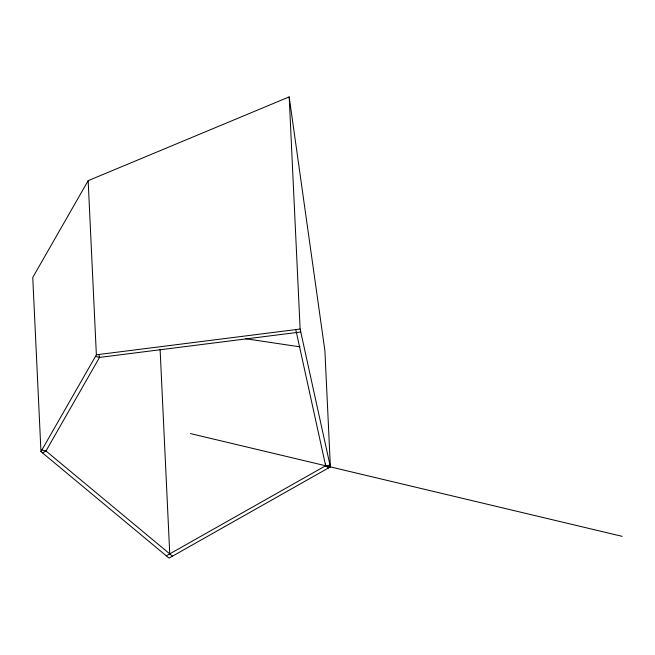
<?xml version="1.0" encoding="UTF-8"?>
<svg xmlns="http://www.w3.org/2000/svg" width="655" height="655" viewBox="0 0 655 655"><rect width="100%" height="100%" fill="white"/><g stroke="black" fill="none" stroke-linecap="round" stroke-linejoin="round"><path stroke-width="0.98" d="M88.155 180.674L32.75 277.491L40.962 451.606L169.039 558.109L330.382 466.892L324.905 350.81L289.183 96.891L88.155 180.674L96.367 354.797L40.962 451.606M42.542 452.916L45.981 450.976L99.519 357.417L98.88 354.478M166.304 555.833L325.658 465.746L330.005 465.189M96.367 354.797L300.129 329.047L330.382 466.892M300.776 331.987L99.519 357.417L95.433 356.426M245.641 338.741L300.039 346.847M190.458 433.585L622.25 536.363M41.895 449.977L45.981 450.976L172.486 556.16M295.782 329.596L325.658 465.746L328.392 468.014M325.56 463.707L325.658 465.746M289.183 96.891L300.129 329.047M160.098 349.246L169.751 553.893"/></g></svg>
